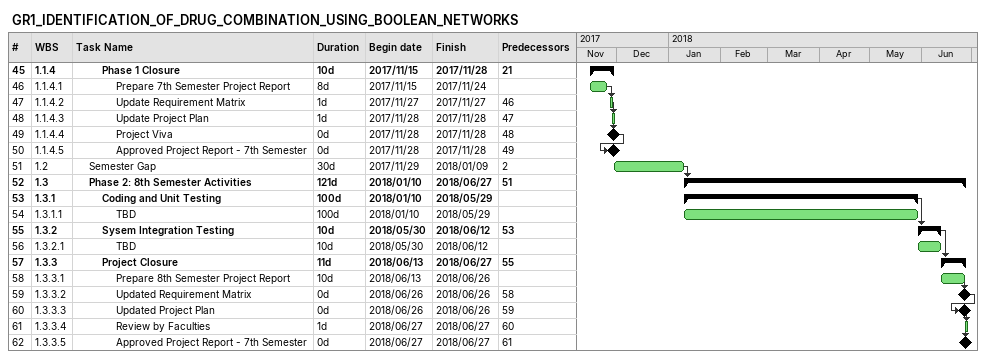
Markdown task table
GR1_IDENTIFICATION_OF_DRUG_COMBINATION_USING_BOOLEAN_NETWORKS

| ID | WBS | Task | Duration | Start | Finish | Predecessors |
|---|---|---|---|---|---|---|
| 45 | 1.1.4 | **Phase 1 Closure** | 10d | 2017-11-15 | 2017-11-28 | 21 |
| 46 | 1.1.4.1 | Prepare 7th Semester Project Report | 8d | 2017-11-15 | 2017-11-24 |  |
| 47 | 1.1.4.2 | Update Requirement Matrix | 1d | 2017-11-27 | 2017-11-27 | 46 |
| 48 | 1.1.4.3 | Update Project Plan | 1d | 2017-11-28 | 2017-11-28 | 47 |
| 49 | 1.1.4.4 | Project Viva | 0d | 2017-11-28 | 2017-11-28 | 48 |
| 50 | 1.1.4.5 | Approved Project Report - 7th Semester | 0d | 2017-11-28 | 2017-11-28 | 49 |
| 51 | 1.2 | Semester Gap | 30d | 2017-11-29 | 2018-01-09 | 2 |
| 52 | 1.3 | **Phase 2: 8th Semester Activities** | 121d | 2018-01-10 | 2018-06-27 | 51 |
| 53 | 1.3.1 | **Coding and Unit Testing** | 100d | 2018-01-10 | 2018-05-29 |  |
| 54 | 1.3.1.1 | TBD | 100d | 2018-01-10 | 2018-05-29 |  |
| 55 | 1.3.2 | **Sysem Integration Testing** | 10d | 2018-05-30 | 2018-06-12 | 53 |
| 56 | 1.3.2.1 | TBD | 10d | 2018-05-30 | 2018-06-12 |  |
| 57 | 1.3.3 | **Project Closure** | 11d | 2018-06-13 | 2018-06-27 | 55 |
| 58 | 1.3.3.1 | Prepare 8th Semester Project Report | 10d | 2018-06-13 | 2018-06-26 |  |
| 59 | 1.3.3.2 | Updated Requirement Matrix | 0d | 2018-06-26 | 2018-06-26 | 58 |
| 60 | 1.3.3.3 | Updated Project Plan | 0d | 2018-06-26 | 2018-06-26 | 59 |
| 61 | 1.3.3.4 | Review by Faculties | 1d | 2018-06-27 | 2018-06-27 | 60 |
| 62 | 1.3.3.5 | Approved Project Report - 7th Semester | 0d | 2018-06-27 | 2018-06-27 | 61 |
